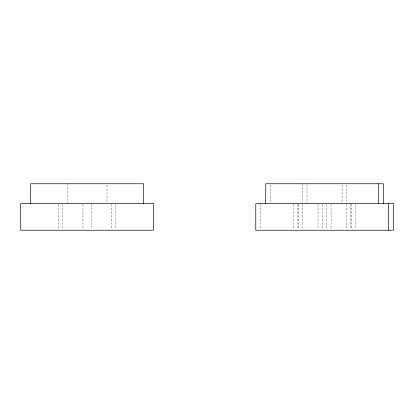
<?xml version="1.0" encoding="UTF-8"?>
<svg xmlns="http://www.w3.org/2000/svg" width="414" height="414" viewBox="0 0 414 414"><rect width="100%" height="100%" fill="white"/><g stroke="black" fill="none" stroke-linecap="round" stroke-linejoin="round"><path stroke-width="0.31" stroke-dasharray="2.07 1.55" d="M355.3 203.678L355.3 228.978M351.15 204.314L351.15 228.978M350.56 203.678L350.56 228.978M346.829 185.042L346.829 203.036M346.409 204.314L346.409 228.978M342.088 185.042L342.088 203.036M331.06 204.314L331.06 228.978M326.32 204.314L326.32 228.978M322.754 204.314L322.754 228.978M318.014 204.314L318.014 228.978M306.986 183.759L306.986 203.036M302.665 204.314L302.665 228.978M302.246 183.759L302.246 203.036M298.515 204.314L298.515 228.978M297.925 204.314L297.925 228.978M293.774 204.314L293.774 228.978M270.466 185.042L270.466 203.036M260.515 204.314L260.515 228.978M115.485 203.678L115.485 228.978M111.335 204.314L111.335 228.978M107.014 185.042L107.014 203.036M91.246 204.314L91.246 228.978M82.94 204.314L82.94 228.978M67.171 183.759L67.171 203.036M62.85 204.314L62.85 228.978M58.7 204.314L58.7 228.978"/><path stroke-width="0.62" d="M388.56 203.678L388.56 230.241M383.354 203.678L383.354 183.759L265.726 183.759L265.726 203.678M378.613 183.759L378.613 203.678M143.534 203.678L143.534 183.759L30.646 183.759L30.646 203.678M153.485 203.678L20.7 203.678L20.7 230.241L153.485 230.241L153.485 203.678M393.3 203.678L255.774 203.678L255.774 230.241L393.3 230.241L393.3 203.678"/></g></svg>
